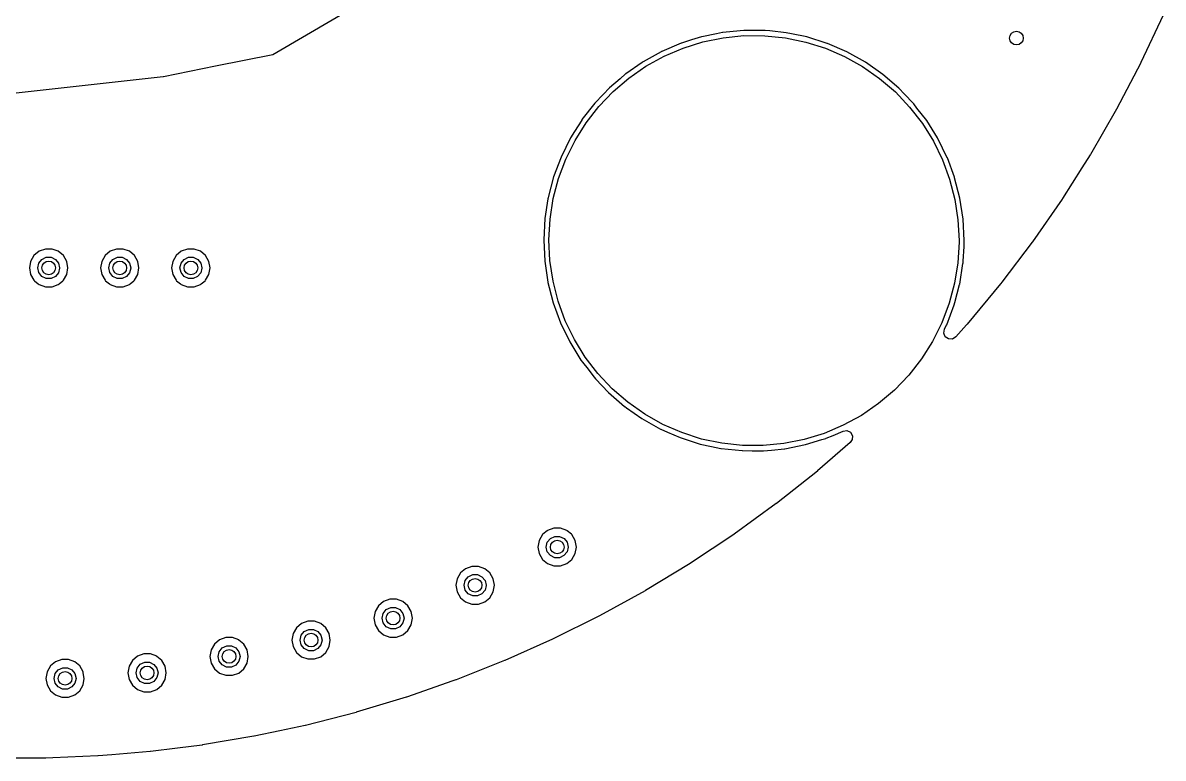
# Model space of a CAD drawing. Extents: x 115.8 to 161.6, y -138.2 to -92.4.
# Drawn here: x 138.73 to 159.58, y -138.16 to -124.72 of the extents above; entities that cross this region are included whole.
import ezdxf

# ---------------------------------------------------------------- set-up
doc = ezdxf.new("R2010")
doc.units = 0
doc.layers.add('BLACK', color=7, linetype='CONTINUOUS')

msp = doc.modelspace()

# ---------------------------------------------------------------- linework, layer by layer
at = {"layer": 'BLACK', "linetype": 'CONTINUOUS'}
for p, q in [((143.298, -125.3), (144.998, -124.3)), ((159.584, -124.581), (159.177, -125.444)), ((151.416, -124.92), (151.147, -124.975)), ((151.525, -124.898), (151.416, -124.92)), ((151.528, -124.897), (151.525, -124.898)), ((151.719, -124.878), (151.528, -124.897)), ((151.528, -124.897), (151.528, -124.897)), ((151.912, -124.859), (151.719, -124.878)), ((152.106, -124.859), (151.912, -124.859)), ((152.298, -124.86), (152.106, -124.859)), ((152.301, -124.86), (152.298, -124.86)), ((152.298, -124.86), (152.298, -124.86)), ((152.304, -124.86), (152.301, -124.86)), ((152.39, -124.869), (152.304, -124.86)), ((152.304, -124.86), (152.304, -124.86)), ((152.688, -124.9), (152.39, -124.869)), ((152.691, -124.9), (152.688, -124.9)), ((152.786, -124.92), (152.691, -124.9)), ((152.691, -124.9), (152.691, -124.9)), ((153.069, -124.979), (152.786, -124.92)), ((150.769, -125.092), (150.417, -125.242)), ((150.772, -125.091), (150.769, -125.092)), ((150.958, -125.033), (150.772, -125.091)), ((150.805, -125.181), (151.167, -125.068)), ((151.141, -124.976), (150.958, -125.033)), ((151.144, -124.975), (151.141, -124.976)), ((151.141, -124.976), (151.141, -124.976)), ((151.147, -124.975), (151.144, -124.975)), ((151.147, -124.975), (151.147, -124.975)), ((151.167, -125.068), (151.539, -124.992)), ((151.539, -124.992), (151.917, -124.954)), ((151.917, -124.954), (152.296, -124.955)), ((152.296, -124.955), (152.674, -124.994)), ((152.674, -124.994), (153.045, -125.071)), ((153.045, -125.071), (153.407, -125.185)), ((153.44, -125.096), (153.069, -124.979)), ((153.443, -125.097), (153.44, -125.096)), ((153.795, -125.248), (153.443, -125.097)), ((153.443, -125.097), (153.443, -125.097)), ((142.252, -125.509), (143.298, -125.3)), ((150.404, -125.25), (150.074, -125.432)), ((150.124, -125.513), (150.456, -125.33)), ((150.411, -125.245), (150.404, -125.25)), ((150.414, -125.244), (150.411, -125.245)), ((150.411, -125.245), (150.411, -125.245)), ((150.417, -125.242), (150.414, -125.244)), ((150.417, -125.242), (150.417, -125.242)), ((150.456, -125.33), (150.805, -125.181)), ((153.407, -125.185), (153.756, -125.335)), ((153.756, -125.335), (154.087, -125.52)), ((153.798, -125.25), (153.795, -125.248)), ((153.795, -125.248), (153.795, -125.248)), ((154.138, -125.439), (153.798, -125.25)), ((141.3, -125.699), (142.252, -125.509)), ((150.055, -125.444), (149.754, -125.653)), ((149.812, -125.729), (150.124, -125.513)), ((150.071, -125.434), (150.055, -125.444)), ((150.074, -125.432), (150.071, -125.434)), ((150.071, -125.434), (150.071, -125.434)), ((154.087, -125.52), (154.398, -125.737)), ((154.457, -125.662), (154.138, -125.439)), ((159.175, -125.449), (158.733, -126.295)), ((159.177, -125.444), (159.175, -125.449)), ((138.604, -125.999), (141.295, -125.7)), ((141.295, -125.7), (141.295, -125.7)), ((141.295, -125.7), (141.298, -125.7)), ((141.298, -125.7), (141.3, -125.699)), ((141.3, -125.699), (141.3, -125.699)), ((149.651, -125.741), (149.458, -125.906)), ((149.523, -125.975), (149.812, -125.729)), ((149.751, -125.655), (149.651, -125.741)), ((149.754, -125.653), (149.751, -125.655)), ((149.751, -125.655), (149.751, -125.655)), ((154.398, -125.737), (154.686, -125.984)), ((154.459, -125.664), (154.457, -125.662)), ((154.749, -125.913), (154.459, -125.664)), ((154.459, -125.664), (154.459, -125.664)), ((149.261, -126.25), (149.523, -125.975)), ((149.456, -125.908), (149.341, -126.028)), ((149.458, -125.906), (149.456, -125.908)), ((149.456, -125.908), (149.456, -125.908)), ((154.752, -125.915), (154.749, -125.913)), ((154.754, -125.918), (154.752, -125.915)), ((154.848, -126.017), (154.754, -125.918)), ((154.754, -125.918), (154.754, -125.918)), ((149.189, -126.187), (149.187, -126.19)), ((149.341, -126.028), (149.189, -126.187)), ((154.686, -125.984), (154.947, -126.26)), ((155.02, -126.197), (154.848, -126.017)), ((149.187, -126.19), (148.954, -126.489)), ((149.028, -126.549), (149.261, -126.25)), ((149.187, -126.19), (149.187, -126.19)), ((154.947, -126.26), (155.179, -126.56)), ((155.022, -126.2), (155.02, -126.197)), ((155.081, -126.277), (155.022, -126.2)), ((155.022, -126.2), (155.022, -126.2)), ((155.258, -126.505), (155.081, -126.277)), ((158.731, -126.299), (158.254, -127.125)), ((158.733, -126.295), (158.731, -126.299)), ((148.948, -126.497), (148.819, -126.704)), ((148.827, -126.871), (149.028, -126.549)), ((148.95, -126.494), (148.948, -126.497)), ((148.948, -126.497), (148.948, -126.497)), ((148.954, -126.489), (148.95, -126.494)), ((155.179, -126.56), (155.38, -126.882)), ((155.259, -126.508), (155.258, -126.505)), ((155.456, -126.824), (155.259, -126.508)), ((148.819, -126.704), (148.743, -126.824)), ((148.743, -126.824), (148.571, -127.173)), ((148.658, -127.211), (148.827, -126.871)), ((155.38, -126.882), (155.547, -127.223)), ((155.463, -126.836), (155.456, -126.824)), ((155.634, -127.185), (155.463, -126.836)), ((148.571, -127.173), (148.435, -127.537)), ((148.526, -127.566), (148.658, -127.211)), ((155.547, -127.223), (155.678, -127.579)), ((155.636, -127.188), (155.634, -127.185)), ((155.766, -127.54), (155.636, -127.188)), ((155.636, -127.188), (155.636, -127.188)), ((158.251, -127.13), (158.097, -127.372)), ((158.254, -127.125), (158.251, -127.13)), ((158.097, -127.372), (157.743, -127.93)), ((148.435, -127.537), (148.336, -127.914)), ((148.429, -127.933), (148.526, -127.566)), ((155.678, -127.579), (155.773, -127.946)), ((155.769, -127.55), (155.766, -127.54)), ((155.867, -127.927), (155.769, -127.55)), ((148.332, -127.937), (148.276, -128.298)), ((148.335, -127.917), (148.332, -127.937)), ((148.336, -127.914), (148.335, -127.917)), ((148.335, -127.917), (148.335, -127.917)), ((148.371, -128.308), (148.429, -127.933)), ((155.773, -127.946), (155.831, -128.321)), ((155.926, -128.311), (155.867, -127.927)), ((157.737, -127.94), (157.193, -128.723)), ((157.74, -127.935), (157.737, -127.94)), ((157.743, -127.93), (157.74, -127.935)), ((148.276, -128.298), (148.255, -128.687)), ((148.35, -128.687), (148.371, -128.308)), ((155.831, -128.321), (155.85, -128.7)), ((155.945, -128.7), (155.926, -128.311)), ((148.255, -128.687), (148.255, -128.69)), ((148.255, -128.69), (148.267, -128.946)), ((148.368, -129.066), (148.35, -128.687)), ((139.025, -128.896), (138.931, -128.974)), ((139.139, -128.855), (139.025, -128.896)), ((139.261, -128.855), (139.139, -128.855)), ((139.375, -128.896), (139.261, -128.855)), ((139.469, -128.974), (139.375, -128.896)), ((140.325, -128.896), (140.231, -128.974)), ((140.439, -128.855), (140.325, -128.896)), ((140.561, -128.855), (140.439, -128.855)), ((140.675, -128.896), (140.561, -128.855)), ((140.769, -128.974), (140.675, -128.896)), ((141.625, -128.896), (141.531, -128.974)), ((141.739, -128.855), (141.625, -128.896)), ((141.861, -128.855), (141.739, -128.855)), ((141.975, -128.896), (141.861, -128.855)), ((142.069, -128.974), (141.975, -128.896)), ((155.85, -128.726), (155.828, -129.105)), ((155.85, -128.7), (155.85, -128.726)), ((155.925, -129.078), (155.941, -128.808)), ((155.941, -128.808), (155.945, -128.727)), ((155.945, -128.727), (155.945, -128.7)), ((157.189, -128.727), (156.635, -129.457)), ((157.193, -128.723), (157.189, -128.727)), ((138.87, -129.08), (138.849, -129.2)), ((138.931, -128.974), (138.87, -129.08)), ((139.02, -129.113), (139.075, -129.043)), ((139.075, -129.043), (139.156, -129.005)), ((139.156, -129.005), (139.245, -129.005)), ((139.245, -129.005), (139.325, -129.044)), ((139.325, -129.044), (139.38, -129.113)), ((139.53, -129.08), (139.469, -128.974)), ((139.551, -129.2), (139.53, -129.08)), ((140.17, -129.08), (140.149, -129.2)), ((140.231, -128.974), (140.17, -129.08)), ((140.32, -129.113), (140.375, -129.043)), ((140.375, -129.043), (140.456, -129.005)), ((140.456, -129.005), (140.545, -129.005)), ((140.545, -129.005), (140.625, -129.044)), ((140.625, -129.044), (140.68, -129.113)), ((140.83, -129.08), (140.769, -128.974)), ((140.851, -129.2), (140.83, -129.08)), ((141.47, -129.08), (141.449, -129.2)), ((141.531, -128.974), (141.47, -129.08)), ((141.62, -129.113), (141.675, -129.043)), ((141.675, -129.043), (141.756, -129.005)), ((141.756, -129.005), (141.845, -129.005)), ((141.845, -129.005), (141.925, -129.044)), ((141.925, -129.044), (141.98, -129.113)), ((142.13, -129.08), (142.069, -128.974)), ((142.151, -129.2), (142.13, -129.08)), ((148.267, -128.946), (148.273, -129.075)), ((148.273, -129.075), (148.273, -129.078)), ((148.273, -129.078), (148.273, -129.078)), ((148.273, -129.078), (148.286, -129.161)), ((148.424, -129.441), (148.368, -129.066)), ((155.828, -129.105), (155.768, -129.48)), ((155.923, -129.115), (155.925, -129.078)), ((138.849, -129.2), (138.87, -129.32)), ((139, -129.2), (139.02, -129.113)), ((139.02, -129.286), (139, -129.2)), ((139.075, -129.356), (139.02, -129.286)), ((139.38, -129.287), (139.324, -129.357)), ((139.38, -129.113), (139.4, -129.2)), ((139.4, -129.201), (139.38, -129.287)), ((139.4, -129.2), (139.4, -129.201)), ((139.53, -129.32), (139.551, -129.2)), ((140.149, -129.2), (140.17, -129.32)), ((140.3, -129.2), (140.32, -129.113)), ((140.32, -129.286), (140.3, -129.2)), ((140.375, -129.356), (140.32, -129.286)), ((140.68, -129.287), (140.624, -129.357)), ((140.68, -129.113), (140.7, -129.2)), ((140.7, -129.201), (140.68, -129.287)), ((140.7, -129.2), (140.7, -129.201)), ((140.83, -129.32), (140.851, -129.2)), ((141.449, -129.2), (141.47, -129.32)), ((141.6, -129.2), (141.62, -129.113)), ((141.62, -129.286), (141.6, -129.2)), ((141.675, -129.356), (141.62, -129.286)), ((141.98, -129.287), (141.924, -129.357)), ((141.98, -129.113), (142, -129.2)), ((142, -129.201), (141.98, -129.287)), ((142, -129.2), (142, -129.201)), ((142.13, -129.32), (142.151, -129.2)), ((148.286, -129.161), (148.33, -129.46)), ((155.862, -129.495), (155.922, -129.118)), ((155.922, -129.118), (155.923, -129.115)), ((138.87, -129.32), (138.931, -129.426)), ((138.931, -129.426), (138.94, -129.433)), ((138.94, -129.433), (138.94, -129.433)), ((138.94, -129.433), (139.01, -129.492)), ((139.01, -129.492), (139.025, -129.504)), ((139.025, -129.504), (139.139, -129.546)), ((139.155, -129.395), (139.075, -129.356)), ((139.244, -129.395), (139.155, -129.395)), ((139.324, -129.357), (139.244, -129.395)), ((139.261, -129.546), (139.375, -129.504)), ((139.375, -129.504), (139.39, -129.492)), ((139.39, -129.492), (139.46, -129.433)), ((139.46, -129.433), (139.469, -129.426)), ((139.46, -129.433), (139.46, -129.433)), ((139.469, -129.426), (139.53, -129.32)), ((140.17, -129.32), (140.231, -129.426)), ((140.231, -129.426), (140.24, -129.433)), ((140.24, -129.433), (140.24, -129.433)), ((140.24, -129.433), (140.31, -129.492)), ((140.31, -129.492), (140.325, -129.504)), ((140.325, -129.504), (140.439, -129.546)), ((140.455, -129.395), (140.375, -129.356)), ((140.544, -129.395), (140.455, -129.395)), ((140.624, -129.357), (140.544, -129.395)), ((140.561, -129.546), (140.675, -129.504)), ((140.675, -129.504), (140.69, -129.492)), ((140.69, -129.492), (140.76, -129.433)), ((140.76, -129.433), (140.769, -129.426)), ((140.76, -129.433), (140.76, -129.433)), ((140.769, -129.426), (140.83, -129.32)), ((141.47, -129.32), (141.531, -129.426)), ((141.531, -129.426), (141.54, -129.433)), ((141.54, -129.433), (141.54, -129.433)), ((141.54, -129.433), (141.61, -129.492)), ((141.61, -129.492), (141.625, -129.504)), ((141.625, -129.504), (141.739, -129.546)), ((141.755, -129.395), (141.675, -129.356)), ((141.844, -129.395), (141.755, -129.395)), ((141.924, -129.357), (141.844, -129.395)), ((141.861, -129.546), (141.975, -129.504)), ((141.975, -129.504), (141.99, -129.492)), ((141.99, -129.492), (142.06, -129.433)), ((142.06, -129.433), (142.069, -129.426)), ((142.06, -129.433), (142.06, -129.433)), ((142.069, -129.426), (142.13, -129.32)), ((148.33, -129.46), (148.331, -129.463)), ((148.331, -129.463), (148.331, -129.463)), ((148.331, -129.463), (148.355, -129.558)), ((148.518, -129.809), (148.424, -129.441)), ((155.768, -129.48), (155.67, -129.846)), ((155.772, -129.834), (155.861, -129.503)), ((155.861, -129.5), (155.862, -129.495)), ((155.861, -129.503), (155.861, -129.5)), ((156.609, -129.491), (156.001, -130.226)), ((156.613, -129.487), (156.609, -129.491)), ((156.635, -129.457), (156.613, -129.487)), ((139.139, -129.546), (139.261, -129.546)), ((140.439, -129.546), (140.561, -129.546)), ((141.739, -129.546), (141.861, -129.546)), ((148.355, -129.558), (148.427, -129.837)), ((148.427, -129.837), (148.56, -130.203)), ((148.648, -130.165), (148.518, -129.809)), ((155.67, -129.846), (155.536, -130.201)), ((155.624, -130.24), (155.761, -129.876)), ((155.761, -129.876), (155.772, -129.834)), ((148.56, -130.203), (148.73, -130.553)), ((148.814, -130.507), (148.648, -130.165)), ((155.536, -130.201), (155.367, -130.541)), ((155.571, -130.393), (155.583, -130.321)), ((155.583, -130.321), (155.622, -130.242)), ((155.622, -130.242), (155.624, -130.24)), ((155.987, -130.242), (155.791, -130.46)), ((155.998, -130.23), (155.987, -130.242)), ((156.001, -130.226), (155.998, -130.23)), ((148.73, -130.553), (148.935, -130.884)), ((149.013, -130.829), (148.814, -130.507)), ((155.367, -130.541), (155.164, -130.862)), ((155.599, -130.458), (155.571, -130.393)), ((155.658, -130.497), (155.599, -130.458)), ((155.729, -130.499), (155.658, -130.497)), ((155.79, -130.461), (155.729, -130.499)), ((155.791, -130.46), (155.79, -130.461)), ((148.935, -130.884), (148.962, -130.919)), ((148.962, -130.919), (149.064, -131.052)), ((149.244, -131.13), (149.013, -130.829)), ((155.164, -130.862), (154.93, -131.16)), ((149.064, -131.052), (149.172, -131.192)), ((149.172, -131.192), (149.174, -131.195)), ((149.504, -131.407), (149.244, -131.13)), ((154.93, -131.16), (154.667, -131.434)), ((149.174, -131.195), (149.174, -131.195)), ((149.174, -131.195), (149.202, -131.225)), ((149.202, -131.225), (149.438, -131.475)), ((149.438, -131.475), (149.733, -131.73)), ((149.791, -131.655), (149.504, -131.407)), ((154.667, -131.434), (154.378, -131.679)), ((149.733, -131.73), (149.735, -131.732)), ((149.735, -131.732), (149.735, -131.732)), ((149.735, -131.732), (149.768, -131.755)), ((149.768, -131.755), (150.051, -131.954)), ((150.102, -131.873), (149.791, -131.655)), ((154.378, -131.679), (154.065, -131.894)), ((150.051, -131.954), (150.39, -132.144)), ((150.433, -132.059), (150.102, -131.873)), ((154.065, -131.894), (153.732, -132.076)), ((150.39, -132.144), (150.393, -132.146)), ((150.393, -132.146), (150.393, -132.146)), ((150.393, -132.146), (150.516, -132.199)), ((150.781, -132.21), (150.433, -132.059)), ((150.516, -132.199), (150.747, -132.3)), ((151.142, -132.326), (150.781, -132.21)), ((153.383, -132.224), (153.02, -132.335)), ((153.732, -132.076), (153.383, -132.224)), ((153.545, -132.259), (153.729, -132.181)), ((153.729, -132.181), (153.8, -132.173)), ((153.8, -132.173), (153.864, -132.204)), ((153.864, -132.204), (153.9, -132.265)), ((150.747, -132.3), (151.118, -132.418)), ((151.118, -132.418), (151.325, -132.461)), ((151.513, -132.404), (151.142, -132.326)), ((151.891, -132.444), (151.513, -132.404)), ((152.27, -132.446), (151.891, -132.444)), ((152.648, -132.41), (152.27, -132.446)), ((153.02, -132.335), (152.648, -132.41)), ((152.665, -132.504), (153.04, -132.429)), ((153.04, -132.429), (153.043, -132.428)), ((153.04, -132.429), (153.04, -132.429)), ((153.043, -132.428), (153.343, -132.336)), ((153.861, -132.392), (153.264, -132.908)), ((153.343, -132.336), (153.412, -132.314)), ((153.412, -132.314), (153.412, -132.314)), ((153.412, -132.314), (153.415, -132.314)), ((153.415, -132.314), (153.418, -132.312)), ((153.418, -132.312), (153.545, -132.259)), ((153.418, -132.312), (153.418, -132.312)), ((153.898, -132.336), (153.861, -132.392)), ((153.9, -132.265), (153.898, -132.336)), ((151.325, -132.461), (151.495, -132.497)), ((151.495, -132.497), (151.495, -132.497)), ((151.495, -132.497), (151.498, -132.498)), ((151.498, -132.498), (151.885, -132.539)), ((151.885, -132.539), (151.889, -132.539)), ((151.889, -132.539), (151.889, -132.539)), ((151.889, -132.539), (152.065, -132.54)), ((152.065, -132.54), (152.274, -132.541)), ((152.274, -132.541), (152.422, -132.527)), ((152.422, -132.527), (152.659, -132.504)), ((152.659, -132.504), (152.659, -132.504)), ((152.659, -132.504), (152.662, -132.504)), ((152.662, -132.504), (152.665, -132.504)), ((152.665, -132.504), (152.665, -132.504)), ((153.26, -132.911), (152.512, -133.503)), ((153.264, -132.908), (153.26, -132.911)), ((152.508, -133.507), (151.736, -134.067)), ((152.512, -133.503), (152.508, -133.507)), ((148.231, -134.074), (148.17, -134.18)), ((148.24, -134.067), (148.231, -134.074)), ((148.316, -134.003), (148.24, -134.067)), ((148.325, -133.996), (148.316, -134.003)), ((148.439, -133.954), (148.325, -133.996)), ((148.375, -134.143), (148.456, -134.105)), ((148.561, -133.954), (148.439, -133.954)), ((148.456, -134.105), (148.545, -134.105)), ((148.545, -134.105), (148.625, -134.144)), ((148.675, -133.996), (148.561, -133.954)), ((148.684, -134.003), (148.675, -133.996)), ((148.76, -134.067), (148.684, -134.003)), ((148.769, -134.074), (148.76, -134.067)), ((148.83, -134.18), (148.769, -134.074)), ((151.732, -134.07), (150.937, -134.598)), ((151.736, -134.067), (151.732, -134.07)), ((148.17, -134.18), (148.149, -134.3)), ((148.149, -134.3), (148.17, -134.42)), ((148.3, -134.3), (148.32, -134.213)), ((148.32, -134.386), (148.3, -134.3)), ((148.32, -134.213), (148.375, -134.143)), ((148.625, -134.144), (148.68, -134.213)), ((148.68, -134.213), (148.7, -134.3)), ((148.7, -134.301), (148.68, -134.387)), ((148.7, -134.3), (148.7, -134.301)), ((148.851, -134.3), (148.83, -134.18)), ((148.83, -134.42), (148.851, -134.3)), ((148.17, -134.42), (148.231, -134.526)), ((148.231, -134.526), (148.325, -134.604)), ((148.375, -134.456), (148.32, -134.386)), ((148.455, -134.495), (148.375, -134.456)), ((148.544, -134.495), (148.455, -134.495)), ((148.624, -134.457), (148.544, -134.495)), ((148.68, -134.387), (148.624, -134.457)), ((148.675, -134.604), (148.769, -134.526)), ((148.769, -134.526), (148.83, -134.42)), ((146.825, -134.696), (146.731, -134.774)), ((146.939, -134.654), (146.825, -134.696)), ((147.061, -134.654), (146.939, -134.654)), ((147.175, -134.696), (147.061, -134.654)), ((147.269, -134.774), (147.175, -134.696)), ((148.325, -134.604), (148.439, -134.645)), ((148.439, -134.645), (148.561, -134.645)), ((148.561, -134.645), (148.675, -134.604)), ((150.933, -134.601), (150.117, -135.095)), ((150.937, -134.598), (150.933, -134.601)), ((146.67, -134.88), (146.649, -135)), ((146.731, -134.774), (146.67, -134.88)), ((146.8, -135), (146.82, -134.913)), ((146.82, -134.913), (146.875, -134.843)), ((146.875, -134.843), (146.956, -134.805)), ((146.956, -134.805), (147.045, -134.805)), ((147.045, -134.805), (147.125, -134.844)), ((147.125, -134.844), (147.18, -134.913)), ((147.18, -134.913), (147.2, -135)), ((147.33, -134.88), (147.269, -134.774)), ((147.351, -135), (147.33, -134.88)), ((146.649, -135), (146.67, -135.12)), ((146.67, -135.12), (146.731, -135.226)), ((146.82, -135.086), (146.8, -135)), ((146.875, -135.156), (146.82, -135.086)), ((146.955, -135.195), (146.875, -135.156)), ((147.18, -135.087), (147.124, -135.157)), ((147.2, -135.001), (147.18, -135.087)), ((147.2, -135), (147.2, -135.001)), ((147.269, -135.226), (147.33, -135.12)), ((147.33, -135.12), (147.351, -135)), ((150.112, -135.098), (149.277, -135.557)), ((150.117, -135.095), (150.112, -135.098)), ((145.325, -135.296), (145.231, -135.374)), ((145.439, -135.255), (145.325, -135.296)), ((145.561, -135.255), (145.439, -135.255)), ((145.675, -135.296), (145.561, -135.255)), ((145.769, -135.374), (145.675, -135.296)), ((146.731, -135.226), (146.825, -135.304)), ((146.825, -135.304), (146.939, -135.345)), ((146.939, -135.345), (147.061, -135.345)), ((147.044, -135.195), (146.955, -135.195)), ((147.124, -135.157), (147.044, -135.195)), ((147.061, -135.345), (147.175, -135.304)), ((147.175, -135.304), (147.269, -135.226)), ((145.17, -135.48), (145.149, -135.6)), ((145.231, -135.374), (145.17, -135.48)), ((145.3, -135.6), (145.32, -135.513)), ((145.32, -135.513), (145.375, -135.443)), ((145.375, -135.443), (145.456, -135.405)), ((145.456, -135.405), (145.545, -135.405)), ((145.545, -135.405), (145.625, -135.444)), ((145.625, -135.444), (145.68, -135.513)), ((145.68, -135.513), (145.7, -135.6)), ((145.83, -135.48), (145.769, -135.374)), ((145.851, -135.6), (145.83, -135.48)), ((149.272, -135.56), (148.417, -135.984)), ((149.277, -135.557), (149.272, -135.56)), ((143.731, -135.774), (143.67, -135.88)), ((143.825, -135.696), (143.731, -135.774)), ((143.939, -135.654), (143.825, -135.696)), ((144.061, -135.654), (143.939, -135.654)), ((144.175, -135.696), (144.061, -135.654)), ((144.269, -135.774), (144.175, -135.696)), ((144.33, -135.88), (144.269, -135.774)), ((145.149, -135.6), (145.17, -135.72)), ((145.17, -135.72), (145.231, -135.826)), ((145.32, -135.686), (145.3, -135.6)), ((145.375, -135.756), (145.32, -135.686)), ((145.455, -135.795), (145.375, -135.756)), ((145.624, -135.757), (145.544, -135.795)), ((145.68, -135.687), (145.624, -135.757)), ((145.7, -135.601), (145.68, -135.687)), ((145.7, -135.6), (145.7, -135.601)), ((145.769, -135.826), (145.83, -135.72)), ((145.83, -135.72), (145.851, -135.6)), ((142.439, -135.954), (142.325, -135.996)), ((142.561, -135.954), (142.439, -135.954)), ((142.675, -135.996), (142.561, -135.954)), ((143.67, -135.88), (143.649, -136)), ((143.8, -136), (143.82, -135.913)), ((143.82, -135.913), (143.875, -135.843)), ((143.875, -135.843), (143.956, -135.805)), ((143.956, -135.805), (144.045, -135.805)), ((144.045, -135.805), (144.125, -135.844)), ((144.125, -135.844), (144.18, -135.913)), ((144.18, -135.913), (144.2, -136)), ((144.351, -136), (144.33, -135.88)), ((145.231, -135.826), (145.325, -135.904)), ((145.325, -135.904), (145.439, -135.945)), ((145.439, -135.945), (145.561, -135.945)), ((145.544, -135.795), (145.455, -135.795)), ((145.561, -135.945), (145.675, -135.904)), ((145.675, -135.904), (145.769, -135.826)), ((148.413, -135.986), (147.541, -136.374)), ((148.417, -135.984), (148.413, -135.986)), ((142.17, -136.18), (142.149, -136.3)), ((142.231, -136.074), (142.17, -136.18)), ((142.325, -135.996), (142.231, -136.074)), ((142.32, -136.213), (142.375, -136.143)), ((142.375, -136.143), (142.456, -136.105)), ((142.456, -136.105), (142.545, -136.105)), ((142.545, -136.105), (142.625, -136.144)), ((142.625, -136.144), (142.68, -136.213)), ((142.68, -136), (142.675, -135.996)), ((142.769, -136.074), (142.68, -136)), ((142.83, -136.18), (142.769, -136.074)), ((142.851, -136.3), (142.83, -136.18)), ((143.649, -136), (143.67, -136.12)), ((143.67, -136.12), (143.731, -136.226)), ((143.82, -136.086), (143.8, -136)), ((143.875, -136.156), (143.82, -136.086)), ((143.955, -136.195), (143.875, -136.156)), ((144.044, -136.195), (143.955, -136.195)), ((144.124, -136.157), (144.044, -136.195)), ((144.18, -136.087), (144.124, -136.157)), ((144.2, -136.001), (144.18, -136.087)), ((144.2, -136), (144.2, -136.001)), ((144.269, -136.226), (144.33, -136.12)), ((144.33, -136.12), (144.351, -136)), ((139.325, -136.396), (139.231, -136.474)), ((139.439, -136.355), (139.325, -136.396)), ((139.561, -136.355), (139.439, -136.355)), ((139.675, -136.396), (139.561, -136.355)), ((139.769, -136.474), (139.675, -136.396)), ((140.731, -136.374), (140.67, -136.48)), ((140.825, -136.296), (140.731, -136.374)), ((140.939, -136.255), (140.825, -136.296)), ((140.875, -136.443), (140.956, -136.405)), ((141.061, -136.255), (140.939, -136.255)), ((140.956, -136.405), (141.045, -136.405)), ((141.045, -136.405), (141.125, -136.444)), ((141.175, -136.296), (141.061, -136.255)), ((141.18, -136.3), (141.175, -136.296)), ((141.269, -136.374), (141.18, -136.3)), ((141.33, -136.48), (141.269, -136.374)), ((142.149, -136.3), (142.17, -136.42)), ((142.3, -136.3), (142.32, -136.213)), ((142.32, -136.386), (142.3, -136.3)), ((142.375, -136.456), (142.32, -136.386)), ((142.68, -136.387), (142.624, -136.457)), ((142.68, -136.213), (142.7, -136.3)), ((142.7, -136.301), (142.68, -136.387)), ((142.7, -136.3), (142.7, -136.301)), ((142.83, -136.42), (142.851, -136.3)), ((143.731, -136.226), (143.825, -136.304)), ((143.825, -136.304), (143.939, -136.345)), ((143.939, -136.345), (144.061, -136.345)), ((144.061, -136.345), (144.175, -136.304)), ((144.175, -136.304), (144.269, -136.226)), ((147.536, -136.376), (146.65, -136.727)), ((147.541, -136.374), (147.536, -136.376)), ((139.17, -136.58), (139.149, -136.7)), ((139.231, -136.474), (139.17, -136.58)), ((139.3, -136.7), (139.32, -136.613)), ((139.32, -136.613), (139.375, -136.543)), ((139.375, -136.543), (139.456, -136.505)), ((139.456, -136.505), (139.545, -136.505)), ((139.545, -136.505), (139.625, -136.544)), ((139.625, -136.544), (139.68, -136.613)), ((139.68, -136.613), (139.7, -136.7)), ((139.83, -136.58), (139.769, -136.474)), ((139.833, -136.6), (139.83, -136.58)), ((139.851, -136.7), (139.833, -136.6)), ((140.67, -136.48), (140.649, -136.6)), ((140.649, -136.6), (140.67, -136.72)), ((140.8, -136.6), (140.82, -136.513)), ((140.82, -136.686), (140.8, -136.6)), ((140.82, -136.513), (140.875, -136.443)), ((141.125, -136.444), (141.18, -136.513)), ((141.18, -136.513), (141.2, -136.6)), ((141.2, -136.601), (141.18, -136.687)), ((141.2, -136.6), (141.2, -136.601)), ((141.351, -136.6), (141.33, -136.48)), ((141.33, -136.72), (141.351, -136.6)), ((142.17, -136.42), (142.231, -136.526)), ((142.231, -136.526), (142.325, -136.604)), ((142.325, -136.604), (142.439, -136.645)), ((142.455, -136.495), (142.375, -136.456)), ((142.544, -136.495), (142.455, -136.495)), ((142.624, -136.457), (142.544, -136.495)), ((142.561, -136.645), (142.675, -136.604)), ((142.675, -136.604), (142.769, -136.526)), ((142.769, -136.526), (142.83, -136.42)), ((139.149, -136.7), (139.17, -136.82)), ((139.17, -136.82), (139.231, -136.926)), ((139.32, -136.786), (139.3, -136.7)), ((139.375, -136.856), (139.32, -136.786)), ((139.68, -136.787), (139.624, -136.857)), ((139.7, -136.701), (139.68, -136.787)), ((139.7, -136.7), (139.7, -136.701)), ((139.769, -136.926), (139.83, -136.82)), ((139.83, -136.82), (139.851, -136.7)), ((140.67, -136.72), (140.731, -136.826)), ((140.875, -136.756), (140.82, -136.686)), ((140.955, -136.795), (140.875, -136.756)), ((141.044, -136.795), (140.955, -136.795)), ((141.124, -136.757), (141.044, -136.795)), ((141.18, -136.687), (141.124, -136.757)), ((141.269, -136.826), (141.33, -136.72)), ((142.439, -136.645), (142.561, -136.645)), ((146.591, -136.748), (145.744, -137.043)), ((146.645, -136.729), (146.591, -136.748)), ((146.65, -136.727), (146.645, -136.729)), ((139.231, -136.926), (139.325, -137.004)), ((139.325, -137.004), (139.439, -137.046)), ((139.455, -136.895), (139.375, -136.856)), ((139.544, -136.895), (139.455, -136.895)), ((139.624, -136.857), (139.544, -136.895)), ((139.561, -137.046), (139.675, -137.004)), ((139.675, -137.004), (139.769, -136.926)), ((140.731, -136.826), (140.825, -136.904)), ((140.825, -136.904), (140.939, -136.945)), ((140.939, -136.945), (141.061, -136.945)), ((141.061, -136.945), (141.175, -136.904)), ((141.175, -136.904), (141.269, -136.826)), ((139.439, -137.046), (139.561, -137.046)), ((145.739, -137.044), (144.826, -137.32)), ((145.744, -137.043), (145.739, -137.044)), ((144.821, -137.322), (143.897, -137.559)), ((144.826, -137.32), (144.821, -137.322)), ((143.425, -137.659), (142.958, -137.758)), ((143.892, -137.56), (143.425, -137.659)), ((143.897, -137.559), (143.892, -137.56)), ((142.953, -137.759), (142.013, -137.918)), ((142.958, -137.758), (142.953, -137.759)), ((141.056, -138.039), (140.354, -138.098)), ((141.061, -138.039), (141.056, -138.039)), ((141.557, -137.976), (141.061, -138.039)), ((142.008, -137.919), (141.557, -137.976)), ((142.013, -137.918), (142.008, -137.919)), ((139.142, -138.159), (138.188, -138.159)), ((139.147, -138.159), (139.142, -138.159)), ((139.273, -138.154), (139.147, -138.159)), ((140.1, -138.119), (139.273, -138.154)), ((140.105, -138.119), (140.1, -138.119)), ((140.354, -138.098), (140.105, -138.119))]:
    msp.add_line(p, q, dxfattribs=at)
at = {"layer": 'BLACK'}
for centre in [(156.9, -125), (139.2, -129.2), (140.5, -129.2), (141.8, -129.2), (148.5, -134.3), (147, -135), (145.5, -135.6), (144, -136), (142.5, -136.3), (139.5, -136.7), (141, -136.6)]:
    msp.add_circle(centre, 0.125, dxfattribs=at)

doc.saveas('drawing.dxf')
